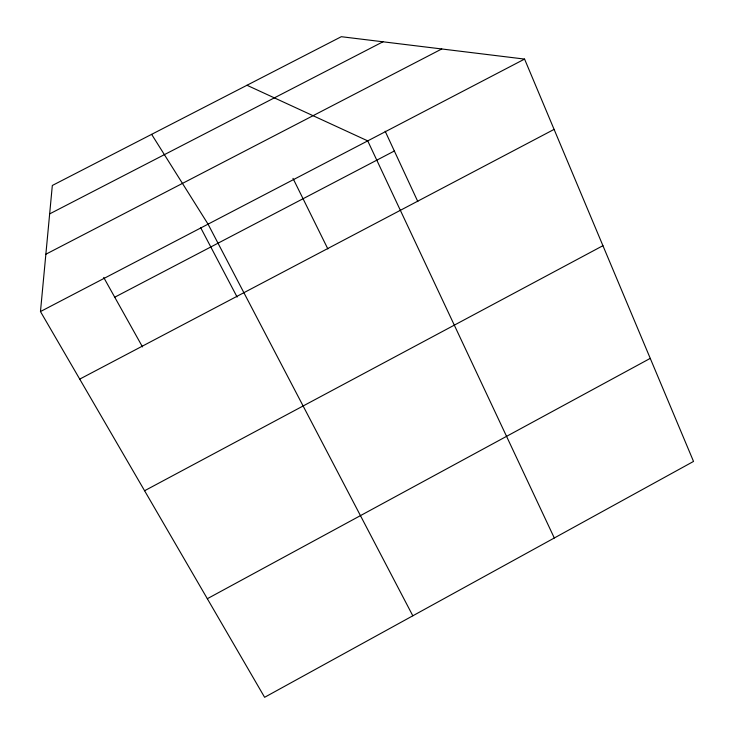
<?xml version="1.0" encoding="UTF-8"?>
<svg xmlns="http://www.w3.org/2000/svg" width="734" height="734" viewBox="0 0 734 734"><rect width="100%" height="100%" fill="white"/><g stroke="black" fill="none" stroke-linecap="round" stroke-linejoin="round"><path stroke-width="1.1" d="M40.471 311.555L52.325 185.473L341.31 36.7L524.571 59.087L693.529 461.429L264.616 697.3L40.471 311.555L524.571 59.087M207.327 598.715L650.26 358.375M144.589 490.734L602.935 245.688M79.731 379.111L554.097 129.386M114.733 297.206L394.351 150.993M45.857 254.23L441.749 48.967M49.655 213.888L382.964 41.792M246.982 85.263L367.734 140.882L554.308 537.994M151.635 134.35L208.052 224.154L412.82 615.798M103.696 277.443L142.488 346.888M200.721 227.779L237.119 297.068M292.994 178.38L327.859 248.936M385.176 131.239L417.82 201.575"/></g></svg>
